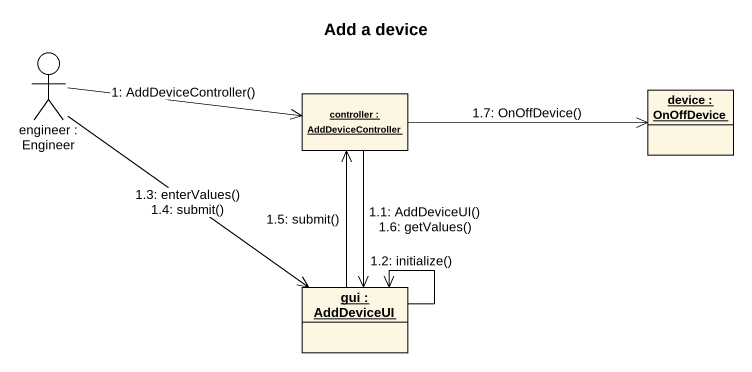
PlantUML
@startuml
title Add a device
allowmixing
hide circle
hide empty members
actor "engineer : Engineer" as engineer
object "device : OnOffDevice" as device
object "controller : AddDeviceController" as controller
object "gui : AddDeviceUI" as gui
engineer -right-> controller : 1: AddDeviceController()
controller --> gui : 1.1: AddDeviceUI()\n1.6: getValues()
gui --> gui : 1.2: initialize()
engineer --> gui : 1.3: enterValues()\n1.4: submit()
gui -up-> controller : 1.5: submit()
controller -right-> device : 1.7: OnOffDevice()
@enduml
